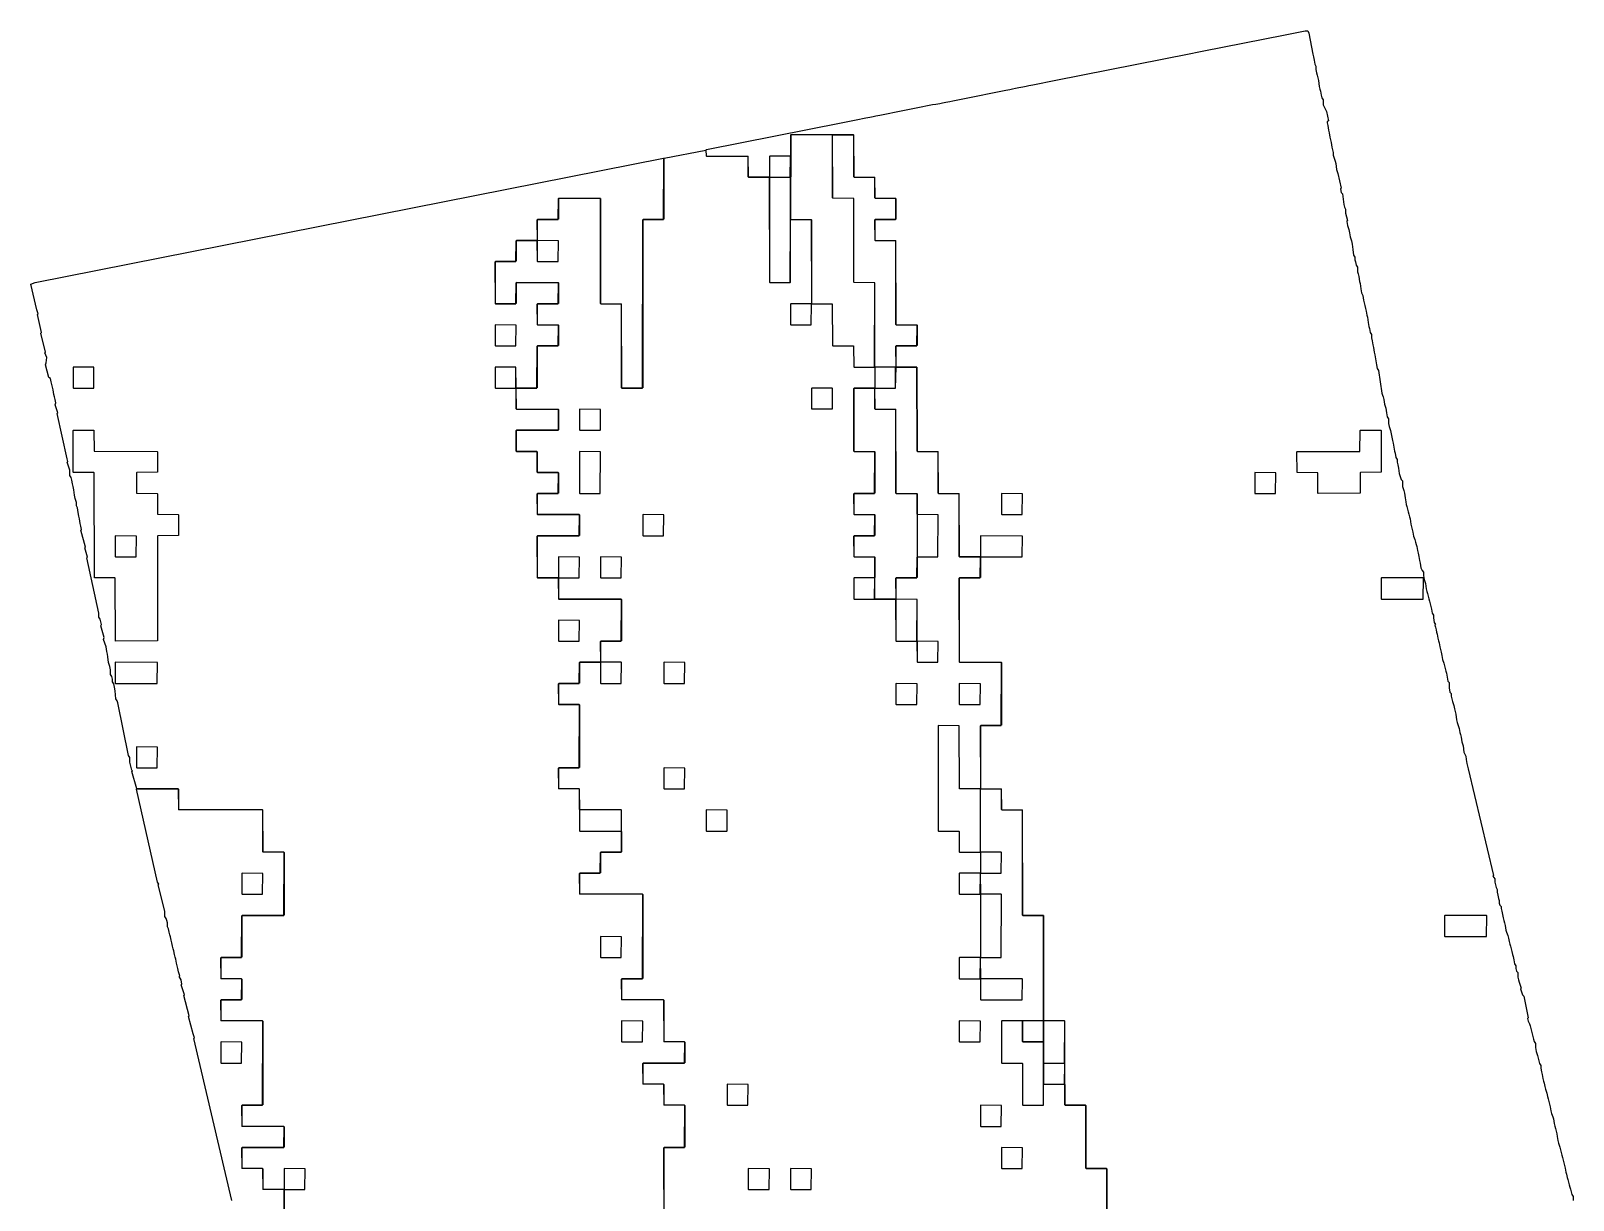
# Model space of a CAD drawing. Extents: x 354370 to 354668, y 4740257 to 4740745.
# Drawn here: x 354369.9 to 354603.8, y 4740567.2 to 4740744.6 of the extents above; entities that cross this region are included whole.
import ezdxf

# ---------------------------------------------------------------- set-up
doc = ezdxf.new("R2010")
doc.units = 0
for name, color, linetype in [('mud', 3, 'CONTINUOUS'), ('rock', 4, 'CONTINUOUS'), ('sand', 2, 'CONTINUOUS'), ('unclassed', 1, 'CONTINUOUS')]:
    doc.layers.add(name, color=color, linetype=linetype)

msp = doc.modelspace()

# ---------------------------------------------------------------- linework, layer by layer
at = {"layer": 'mud'}
for points in [[(354494.768207, 4740706.357718), (354494.718207, 4740706.407718), (354494.718207, 4740719.107718), (354491.568207, 4740719.157718), (354491.518207, 4740719.207718), (354491.518207, 4740728.707718), (354491.468207, 4740728.757718), (354485.168207, 4740728.757718), (354485.118207, 4740716.007718), (354485.168207, 4740715.957718), (354488.268207, 4740715.957718), (354488.318207, 4740703.207718), (354491.468207, 4740703.157718), (354491.518207, 4740696.807718), (354491.568207, 4740696.757718), (354494.668207, 4740696.757718), (354494.718207, 4740693.607717), (354494.768207, 4740693.557717), (354497.868207, 4740693.557717), (354497.918207, 4740706.307718)], [(354497.968207, 4740693.557717), (354497.918207, 4740693.507717), (354497.918207, 4740690.407717), (354497.968207, 4740690.357717), (354501.068207, 4740690.357717), (354501.068207, 4740693.557717)], [(354494.718207, 4740667.907717), (354494.768207, 4740667.957717), (354497.868207, 4740667.957717), (354497.918207, 4740671.107717), (354494.768207, 4740671.157717), (354494.718207, 4740674.307717), (354494.768207, 4740674.357717), (354497.868207, 4740674.357717), (354497.918207, 4740680.707717), (354494.768207, 4740680.757717), (354494.718207, 4740680.807717), (354494.718207, 4740690.307717), (354494.768207, 4740690.357717), (354497.868207, 4740690.357717), (354497.918207, 4740687.207717), (354497.968207, 4740687.157717), (354501.068207, 4740687.157717), (354501.118207, 4740674.407717), (354501.168207, 4740674.357717), (354504.268207, 4740674.357717), (354504.318207, 4740674.307717), (354504.318207, 4740661.607717), (354501.168207, 4740661.557717), (354501.118207, 4740661.507717), (354501.118207, 4740658.407717), (354497.968207, 4740658.357717), (354497.918207, 4740658.407717), (354497.918207, 4740664.707717), (354494.768207, 4740664.757717)], [(354462.768206, 4740671.157717), (354462.718206, 4740671.107717), (354462.718206, 4740668.007717), (354462.768206, 4740667.957717), (354465.868206, 4740667.957717), (354465.918206, 4740671.107717)], [(354501.168207, 4740658.357717), (354501.118207, 4740658.307717), (354501.118207, 4740652.007717), (354501.168207, 4740651.957717), (354504.268207, 4740651.957717), (354504.318207, 4740658.307717)], [(354504.368207, 4740651.957717), (354504.318207, 4740651.907717), (354504.318207, 4740648.807717), (354504.368207, 4740648.757717), (354507.468207, 4740648.757717), (354507.518207, 4740651.907717)], [(354507.568207, 4740639.157717), (354507.518207, 4740639.107717), (354507.518207, 4740623.207716), (354507.568207, 4740623.157716), (354510.668207, 4740623.157716), (354510.718207, 4740623.107716), (354510.718207, 4740620.007716), (354510.768207, 4740619.957716), (354513.868207, 4740619.957716), (354513.918207, 4740620.007716), (354513.918207, 4740629.507717), (354510.768207, 4740629.557717), (354510.718207, 4740639.107717)], [(354513.968207, 4740619.957716), (354513.918207, 4740619.907716), (354513.918207, 4740616.807716), (354513.968207, 4740616.757716), (354517.068207, 4740616.757716), (354517.118207, 4740619.907716)], [(354510.768207, 4740616.757716), (354510.718207, 4740616.707716), (354510.718207, 4740613.607716), (354510.768207, 4740613.557716), (354513.868207, 4740613.557716), (354513.918207, 4740616.707716)], [(354513.968207, 4740613.557716), (354513.918207, 4740613.507716), (354513.918207, 4740604.007716), (354513.968207, 4740603.957716), (354517.068207, 4740603.957716), (354517.118207, 4740613.507716)], [(354513.968207, 4740600.757716), (354513.918207, 4740600.707716), (354513.918207, 4740597.607716), (354513.968207, 4740597.557716), (354520.268207, 4740597.557716), (354520.318207, 4740600.707716)], [(354517.168207, 4740594.357716), (354517.118207, 4740594.307716), (354517.118207, 4740588.007716), (354517.168207, 4740587.957716), (354520.268207, 4740587.957716), (354520.318207, 4740587.907716), (354520.318207, 4740581.607716), (354520.368207, 4740581.557716), (354523.468207, 4740581.557716), (354523.518207, 4740591.107716), (354523.468207, 4740591.157716), (354520.368207, 4740591.157716), (354520.318207, 4740591.207716), (354520.318207, 4740594.307716)]]:
    msp.add_lwpolyline(points, close=True, dxfattribs=at)
at = {"layer": 'rock'}
for points in [[(354376.368205, 4740693.557717), (354376.318205, 4740693.507717), (354376.318205, 4740690.407717), (354376.368205, 4740690.357717), (354379.468205, 4740690.357717), (354379.468205, 4740693.557717)], [(354385.968205, 4740677.557717), (354385.918205, 4740677.507717), (354385.918205, 4740674.407717), (354389.068205, 4740674.357717), (354389.118205, 4740674.307717), (354389.118205, 4740671.207717), (354392.268205, 4740671.157717), (354392.318205, 4740671.107717), (354392.318205, 4740668.007717), (354389.168205, 4740667.957717), (354389.118205, 4740667.907717), (354389.118205, 4740652.007717), (354382.768205, 4740651.957717), (354382.718205, 4740661.507717), (354382.668205, 4740661.557717), (354379.568205, 4740661.557717), (354379.518205, 4740677.507717), (354379.468205, 4740677.557717), (354376.368205, 4740677.557717), (354376.318205, 4740677.607717), (354376.318205, 4740683.907717), (354376.368205, 4740683.957717), (354379.468205, 4740683.957717), (354379.518205, 4740680.807717), (354389.068205, 4740680.757717), (354389.118205, 4740680.707717), (354389.118205, 4740677.607717)], [(354561.918208, 4740680.707717), (354561.968208, 4740680.757717), (354571.468208, 4740680.757717), (354571.518208, 4740683.907717), (354571.568208, 4740683.957717), (354574.668208, 4740683.957717), (354574.718208, 4740683.907717), (354574.718208, 4740677.607717), (354571.568208, 4740677.557717), (354571.518208, 4740677.507717), (354571.518208, 4740674.407717), (354565.168208, 4740674.357717), (354565.118208, 4740674.407717), (354565.118208, 4740677.507717), (354561.968208, 4740677.557717)], [(354555.568208, 4740677.557717), (354555.518208, 4740677.507717), (354555.518208, 4740674.407717), (354555.568208, 4740674.357717), (354558.668208, 4740674.357717), (354558.718208, 4740677.507717)], [(354504.368207, 4740671.157717), (354504.318207, 4740671.107717), (354504.318207, 4740664.807717), (354504.368207, 4740664.757717), (354507.468207, 4740664.757717), (354507.518207, 4740671.107717)], [(354382.768205, 4740667.957717), (354382.718205, 4740667.907717), (354382.718205, 4740664.807717), (354382.768205, 4740664.757717), (354385.868205, 4740664.757717), (354385.918205, 4740667.907717)], [(354513.968207, 4740667.957717), (354513.918207, 4740667.907717), (354513.918207, 4740664.807717), (354513.968207, 4740664.757717), (354520.268207, 4740664.757717), (354520.318207, 4740667.907717)], [(354494.768207, 4740661.557717), (354494.718207, 4740661.507717), (354494.718207, 4740658.407717), (354494.768207, 4740658.357717), (354497.868207, 4740658.357717), (354497.918207, 4740661.507717)], [(354581.118208, 4740661.507717), (354581.068208, 4740661.557717), (354574.768208, 4740661.557717), (354574.718208, 4740661.507717), (354574.718208, 4740658.407717), (354574.768208, 4740658.357717), (354581.068208, 4740658.357717)], [(354382.768205, 4740648.757717), (354382.718205, 4740648.707717), (354382.718205, 4740645.607717), (354382.768205, 4740645.557717), (354389.068205, 4740645.557717), (354389.118205, 4740648.707717)], [(354465.968206, 4740648.757717), (354465.918206, 4740648.707717), (354465.918206, 4740645.607717), (354465.968206, 4740645.557717), (354469.068206, 4740645.557717), (354469.118206, 4740648.707717)], [(354501.168207, 4740645.557717), (354501.118207, 4740645.507717), (354501.118207, 4740642.407717), (354501.168207, 4740642.357717), (354504.268207, 4740642.357717), (354504.318207, 4740645.507717)], [(354510.768207, 4740645.557717), (354510.718207, 4740645.507717), (354510.718207, 4740642.407717), (354510.768207, 4740642.357717), (354513.868207, 4740642.357717), (354513.918207, 4740645.507717)], [(354385.968205, 4740635.957717), (354385.918205, 4740635.907717), (354385.918205, 4740632.807717), (354385.968205, 4740632.757717), (354389.068205, 4740632.757717), (354389.118205, 4740635.907717)], [(354465.968206, 4740632.757717), (354465.918206, 4740632.707717), (354465.918206, 4740629.607717), (354465.968206, 4740629.557717), (354469.068206, 4740629.557717), (354469.118206, 4740632.707717)], [(354453.168206, 4740626.357716), (354453.118206, 4740626.307716), (354453.118206, 4740623.207716), (354453.168206, 4740623.157716), (354459.468206, 4740623.157716), (354459.518206, 4740623.207716), (354459.518206, 4740626.307716)], [(354472.368206, 4740626.357716), (354472.318206, 4740626.307716), (354472.318206, 4740623.207716), (354472.368206, 4740623.157716), (354475.468206, 4740623.157716), (354475.518206, 4740623.207716), (354475.518206, 4740626.307716)], [(354401.968205, 4740616.757716), (354401.918205, 4740616.707716), (354401.918205, 4740613.607716), (354401.968205, 4740613.557716), (354405.068205, 4740613.557716), (354405.118205, 4740616.707716)], [(354590.718208, 4740610.307716), (354590.668208, 4740610.357716), (354584.368208, 4740610.357716), (354584.318208, 4740610.307716), (354584.318208, 4740607.207716), (354584.368208, 4740607.157716), (354590.668208, 4740607.157716)], [(354510.768207, 4740603.957716), (354510.718207, 4740603.907716), (354510.718207, 4740600.807716), (354510.768207, 4740600.757716), (354513.868207, 4740600.757716), (354513.918207, 4740603.907716)], [(354510.768207, 4740594.357716), (354510.718207, 4740594.307716), (354510.718207, 4740591.207716), (354510.768207, 4740591.157716), (354513.868207, 4740591.157716), (354513.918207, 4740594.307716)], [(354520.368207, 4740594.357716), (354520.318207, 4740594.307716), (354520.318207, 4740591.207716), (354520.368207, 4740591.157716), (354523.468207, 4740591.157716), (354523.518207, 4740594.307716)], [(354398.768205, 4740591.157716), (354398.718205, 4740591.107716), (354398.718205, 4740588.007716), (354398.768205, 4740587.957716), (354401.868205, 4740587.957716), (354401.918205, 4740591.107716)], [(354523.568207, 4740587.957716), (354523.518207, 4740587.907716), (354523.518207, 4740584.807716), (354523.568207, 4740584.757716), (354526.668207, 4740584.757716), (354526.718207, 4740587.907716)], [(354513.968207, 4740581.557716), (354513.918207, 4740581.507716), (354513.918207, 4740578.407716), (354513.968207, 4740578.357716), (354517.068207, 4740578.357716), (354517.118207, 4740581.507716)], [(354408.368205, 4740571.957716), (354408.318205, 4740571.907716), (354408.318205, 4740568.807716), (354408.368205, 4740568.757716), (354411.468206, 4740568.757716), (354411.518206, 4740571.907716)], [(354478.768207, 4740571.957716), (354478.718207, 4740571.907716), (354478.718207, 4740568.807716), (354478.768207, 4740568.757716), (354481.868207, 4740568.757716), (354481.918207, 4740571.907716)], [(354485.168207, 4740571.957716), (354485.118207, 4740571.907716), (354485.118207, 4740568.807716), (354485.168207, 4740568.757716), (354488.268207, 4740568.757716), (354488.318207, 4740571.907716)]]:
    msp.add_lwpolyline(points, close=True, dxfattribs=at)
msp.add_lwpolyline([(354400.418205, 4740567.107716), (354394.618205, 4740591.707716), (354394.718205, 4740591.807716), (354394.518205, 4740592.407716), (354393.818205, 4740595.007716), (354393.918205, 4740595.107716), (354393.118205, 4740598.207716), (354393.218205, 4740598.307716), (354392.718205, 4740599.807716), (354392.818205, 4740599.907716), (354392.718205, 4740600.607716), (354392.418205, 4740601.107716), (354392.518205, 4740601.207716), (354392.318205, 4740601.807716), (354392.218205, 4740602.307716), (354392.118205, 4740602.707716), (354392.018205, 4740603.107716), (354391.918205, 4740603.707716), (354391.818205, 4740604.007716), (354391.718205, 4740604.407716), (354391.618205, 4740605.007716), (354391.518205, 4740605.307716), (354391.418205, 4740605.707716), (354391.318205, 4740606.207716), (354391.218205, 4740606.607716), (354391.118205, 4740607.107716), (354391.018205, 4740607.407716), (354390.918205, 4740607.807716), (354390.818205, 4740608.307716), (354390.618205, 4740608.607716), (354390.618205, 4740609.207716), (354390.518205, 4740609.607716), (354390.418205, 4740609.907716), (354390.218205, 4740610.207716), (354390.218205, 4740611.007716), (354389.218205, 4740615.007716), (354389.318205, 4740615.107716), (354389.118205, 4740615.407716), (354385.918205, 4740629.507717), (354385.968205, 4740629.557717), (354392.268205, 4740629.557717), (354392.318205, 4740629.507717), (354392.318205, 4740626.407716), (354405.068205, 4740626.357716), (354405.118205, 4740620.007716), (354408.268205, 4740619.957716), (354408.318205, 4740619.907716), (354408.318205, 4740610.407716), (354401.968205, 4740610.357716), (354401.918205, 4740610.307716), (354401.918205, 4740604.007716), (354398.768205, 4740603.957716), (354398.718205, 4740603.907716), (354398.718205, 4740600.807716), (354401.868205, 4740600.757716), (354401.918205, 4740600.707716), (354401.918205, 4740597.607716), (354398.768205, 4740597.557716), (354398.718205, 4740597.507716), (354398.718205, 4740594.407716), (354405.068205, 4740594.357716), (354405.118205, 4740594.307716), (354405.118205, 4740581.607716), (354401.968205, 4740581.557716), (354401.918205, 4740581.507716), (354401.918205, 4740578.407716), (354408.268205, 4740578.357716), (354408.318205, 4740578.307716), (354408.318205, 4740575.207716), (354401.968205, 4740575.157716), (354401.918205, 4740575.107716), (354401.918205, 4740572.007716), (354405.068205, 4740571.957716), (354405.118205, 4740571.907716), (354405.118205, 4740568.807716), (354408.268205, 4740568.757716), (354408.318205, 4740568.707716), (354408.318205, 4740562.407716)], dxfattribs=at)
at = {"layer": 'sand'}
for points in [[(354533.118207, 4740552.807715), (354533.118207, 4740571.907716), (354533.068207, 4740571.957716), (354529.968207, 4740571.957716), (354529.918207, 4740572.007716), (354529.918207, 4740581.507716), (354529.868207, 4740581.557716), (354526.768207, 4740581.557716), (354526.718207, 4740581.607716), (354526.718207, 4740594.307716), (354526.668207, 4740594.357716), (354523.568207, 4740594.357716), (354523.518207, 4740594.407716), (354523.518207, 4740610.307716), (354523.468207, 4740610.357716), (354520.368207, 4740610.357716), (354520.318207, 4740610.407716), (354520.318207, 4740626.307716), (354517.168207, 4740626.357716), (354517.118207, 4740626.407716), (354517.118207, 4740629.507717), (354513.968207, 4740629.557717), (354513.918207, 4740639.107717), (354513.968207, 4740639.157717), (354517.068207, 4740639.157717), (354517.118207, 4740648.707717), (354510.768207, 4740648.757717), (354510.718207, 4740661.507717), (354510.768207, 4740661.557717), (354513.868207, 4740661.557717), (354513.918207, 4740664.707717), (354513.968207, 4740664.757717), (354520.268207, 4740664.757717), (354520.318207, 4740667.907717), (354513.968207, 4740667.957717), (354513.918207, 4740667.907717), (354513.918207, 4740664.807717), (354510.768207, 4740664.757717), (354510.718207, 4740664.807717), (354510.718207, 4740674.307717), (354507.568207, 4740674.357717), (354507.518207, 4740674.407717), (354507.518207, 4740680.707717), (354504.368207, 4740680.757717), (354504.318207, 4740680.807717), (354504.268207, 4740693.557717), (354501.168207, 4740693.557717), (354501.118207, 4740696.707718), (354501.168207, 4740696.757718), (354504.268207, 4740696.757718), (354504.318207, 4740699.907718), (354501.168207, 4740699.957718), (354501.118207, 4740700.007718), (354501.118207, 4740712.707718), (354497.968207, 4740712.757718), (354497.918207, 4740715.907718), (354497.968207, 4740715.957718), (354501.068207, 4740715.957718), (354501.118207, 4740716.007718), (354501.118207, 4740719.107718), (354497.968207, 4740719.157718), (354497.918207, 4740719.207718), (354497.918207, 4740722.307718), (354494.768207, 4740722.357718), (354494.718207, 4740722.407718), (354494.718207, 4740728.707718), (354494.668207, 4740728.757718), (354485.168207, 4740728.757718), (354485.118207, 4740728.707718), (354485.118207, 4740725.607718), (354481.968207, 4740725.557718), (354481.918207, 4740725.507718), (354481.918207, 4740722.407718), (354478.768207, 4740722.357718), (354478.718207, 4740722.407718), (354478.718207, 4740725.507718), (354472.368206, 4740725.557718), (354472.318206, 4740726.507718), (354472.368206, 4740726.557718), (354493.068207, 4740730.657718), (354495.568207, 4740731.157718), (354496.068207, 4740731.257718), (354496.568207, 4740731.357718), (354497.168207, 4740731.457718), (354497.668207, 4740731.557718), (354498.068207, 4740731.657718), (354498.668207, 4740731.757718), (354499.168207, 4740731.857718), (354499.668207, 4740731.957718), (354500.168207, 4740732.057718), (354500.668207, 4740732.157718), (354501.168207, 4740732.257718), (354501.668207, 4740732.357718), (354502.168207, 4740732.457718), (354502.668207, 4740732.557718), (354503.168207, 4740732.657718), (354503.668207, 4740732.757718), (354504.168207, 4740732.857718), (354504.668207, 4740732.957718), (354505.168207, 4740733.057718), (354505.668207, 4740733.157718), (354506.168207, 4740733.257718), (354506.668207, 4740733.357718), (354507.168207, 4740733.457718), (354507.768207, 4740733.557718), (354508.168207, 4740733.657718), (354508.668207, 4740733.757718), (354509.268207, 4740733.857718), (354509.768207, 4740733.957718), (354510.268207, 4740734.057718), (354510.768207, 4740734.157718), (354511.268207, 4740734.257718), (354511.768207, 4740734.357718), (354512.268207, 4740734.457718), (354512.768207, 4740734.557718), (354513.268207, 4740734.657718), (354513.768207, 4740734.757718), (354514.268207, 4740734.857718), (354514.768207, 4740734.957718), (354515.268207, 4740735.057718), (354515.768207, 4740735.157718), (354516.268207, 4740735.257718), (354516.768207, 4740735.357718), (354517.268207, 4740735.457718), (354517.768207, 4740735.557718), (354518.368207, 4740735.657718), (354518.768207, 4740735.757718), (354519.268207, 4740735.857718), (354519.768207, 4740735.957718), (354520.368207, 4740736.057718), (354520.868207, 4740736.157718), (354521.268207, 4740736.257718), (354521.868207, 4740736.357718), (354522.368207, 4740736.457718), (354522.868207, 4740736.557718), (354523.368207, 4740736.657718), (354523.868207, 4740736.757718), (354524.368207, 4740736.857718), (354524.868207, 4740736.957718), (354525.368207, 4740737.057718), (354545.568208, 4740741.057718), (354546.068208, 4740741.157718), (354546.568208, 4740741.257718), (354547.068208, 4740741.357718), (354547.568208, 4740741.457718), (354560.168208, 4740743.957718), (354560.668208, 4740744.057718), (354561.168208, 4740744.157718), (354561.668208, 4740744.257718), (354562.168208, 4740744.357718), (354562.668208, 4740744.457718), (354563.168208, 4740744.557718), (354563.568208, 4740744.557718), (354563.718208, 4740744.207718), (354564.318208, 4740741.007718), (354564.418208, 4740740.607718), (354564.518208, 4740740.107718), (354564.618208, 4740739.507718), (354564.818208, 4740739.207718), (354564.818208, 4740738.707718), (354564.918208, 4740738.207718), (354565.018208, 4740737.807718), (354565.118208, 4740737.407718), (354565.218208, 4740737.007718), (354565.318208, 4740736.107718), (354565.418208, 4740735.707718), (354565.518208, 4740735.407718), (354565.618208, 4740734.807718), (354565.718208, 4740734.407718), (354565.918208, 4740734.107718), (354565.918208, 4740733.307718), (354566.418208, 4740732.307718), (354566.718208, 4740730.907718), (354566.518208, 4740730.807718), (354566.518208, 4740730.607718), (354566.618208, 4740730.207718), (354566.718208, 4740729.507718), (354566.818208, 4740729.107718), (354566.918208, 4740728.407718), (354567.018208, 4740728.007718), (354567.118208, 4740727.607718), (354567.218208, 4740726.907718), (354567.318208, 4740726.507718), (354567.418208, 4740726.107718), (354567.418208, 4740725.707718), (354567.618208, 4740725.107718), (354567.718208, 4740724.807718), (354567.818208, 4740724.407718), (354567.918208, 4740723.507718), (354568.118208, 4740722.907718), (354568.618208, 4740720.707718), (354568.518208, 4740720.607718), (354568.618208, 4740720.007718), (354568.818208, 4740719.807718), (354569.018208, 4740718.207718), (354569.118208, 4740717.807718), (354569.318208, 4740717.507718), (354569.318208, 4740716.907718), (354569.618208, 4740715.807718), (354569.518208, 4740715.707718), (354569.518208, 4740715.607718), (354569.618208, 4740715.007718), (354569.818208, 4740714.407718), (354569.918208, 4740713.907718), (354570.018208, 4740713.307718), (354570.218208, 4740712.707718), (354570.318208, 4740712.207718), (354570.418208, 4740711.407718), (354570.518208, 4740710.507718), (354570.718208, 4740710.207718), (354570.718208, 4740709.807718), (354570.818208, 4740709.507718), (354570.918208, 4740709.007718), (354571.118208, 4740708.707718), (354571.118208, 4740708.007718), (354571.218208, 4740707.707718), (354571.318208, 4740707.307718), (354571.418208, 4740706.507718), (354571.518208, 4740706.207718), (354571.618208, 4740705.407718), (354571.718208, 4740704.807718), (354571.918208, 4740704.407718), (354572.018208, 4740703.707718), (354572.118208, 4740703.307718), (354572.218208, 4740702.907718), (354572.318208, 4740702.407718), (354572.418208, 4740702.007718), (354572.518208, 4740701.407718), (354572.618208, 4740701.107718), (354572.718208, 4740700.307718), (354572.818208, 4740699.707718), (354572.918208, 4740699.407718), (354573.018208, 4740698.807718), (354573.218208, 4740698.507718), (354573.218208, 4740698.007718), (354573.318208, 4740697.507718), (354573.418208, 4740696.907718), (354573.518208, 4740696.507718), (354573.618208, 4740695.807717), (354573.718208, 4740695.407717), (354573.818208, 4740694.807717), (354573.918208, 4740694.507717), (354574.018208, 4740693.907717), (354574.118208, 4740693.307717), (354574.318208, 4740693.007717), (354574.818208, 4740689.607717), (354574.918208, 4740689.307717), (354575.018208, 4740689.007717), (354575.118208, 4740688.607717), (354575.218208, 4740687.907717), (354575.418208, 4740687.307717), (354575.518208, 4740686.607717), (354575.618208, 4740686.007717), (354575.818208, 4740685.707717), (354575.818208, 4740685.007717), (354575.918208, 4740684.507717), (354576.118208, 4740683.907717), (354576.218208, 4740683.407717), (354576.318208, 4740682.907717), (354576.418208, 4740682.407717), (354576.518208, 4740682.007717), (354576.618208, 4740681.407717), (354576.718208, 4740680.807717), (354576.818208, 4740680.507717), (354576.918208, 4740679.807717), (354577.118208, 4740679.507717), (354577.118208, 4740679.107717), (354577.218208, 4740678.707717), (354577.318208, 4740678.207717), (354577.418208, 4740677.407717), (354577.518208, 4740677.107717), (354577.618208, 4740676.807717), (354577.718208, 4740676.507717), (354577.918208, 4740676.307717), (354577.918208, 4740675.407717), (354578.118208, 4740674.807717), (354578.218208, 4740674.407717), (354578.318208, 4740673.707717), (354578.418208, 4740673.107717), (354578.518208, 4740672.707717), (354578.618208, 4740672.407717), (354578.718208, 4740672.007717), (354578.818208, 4740671.607717), (354578.918208, 4740671.207717), (354579.018208, 4740670.807717), (354579.118208, 4740670.507717), (354579.218208, 4740669.707717), (354579.318208, 4740669.307717), (354579.418208, 4740668.907717), (354579.518208, 4740668.507717), (354579.618208, 4740667.907717), (354579.818208, 4740667.407717), (354579.918208, 4740667.007717), (354580.018208, 4740666.607717), (354580.118208, 4740666.307717), (354580.218208, 4740665.707717), (354580.318208, 4740665.307717), (354580.418208, 4740664.807717), (354580.518208, 4740664.207717), (354580.618208, 4740663.807717), (354580.718208, 4740663.107717), (354580.918208, 4740662.707717), (354581.118208, 4740662.407717), (354581.118208, 4740661.907717), (354581.218208, 4740661.307717), (354581.418208, 4740660.707717), (354581.518208, 4740659.907717), (354581.618208, 4740659.507717), (354581.718208, 4740659.207717), (354581.818208, 4740658.807717), (354581.918208, 4740658.407717), (354582.018208, 4740658.007717), (354582.118208, 4740657.607717), (354582.218208, 4740657.207717), (354582.318208, 4740656.807717), (354582.418208, 4740656.207717), (354582.618208, 4740655.907717), (354582.618208, 4740655.507717), (354582.718208, 4740654.807717), (354582.918208, 4740654.507717), (354582.818208, 4740654.407717), (354582.918208, 4740654.107717), (354583.018208, 4740653.707717), (354583.118208, 4740653.307717), (354583.218208, 4740653.007717), (354583.318208, 4740652.407717), (354583.418208, 4740652.007717), (354583.518208, 4740651.707717), (354583.618208, 4740651.107717), (354583.718208, 4740650.707717), (354583.818208, 4740650.307717), (354583.918208, 4740649.807717), (354584.018208, 4740649.207717), (354584.218208, 4740648.607717), (354584.318208, 4740648.207717), (354584.418208, 4740647.807717), (354584.518208, 4740647.407717), (354584.618208, 4740647.107717), (354584.718208, 4740646.507717), (354584.818208, 4740645.907717), (354585.018208, 4740645.707717), (354585.018208, 4740644.907717), (354585.118208, 4740644.207717), (354585.318208, 4740644.007717), (354585.318208, 4740643.607717), (354585.418208, 4740643.207717), (354585.518208, 4740642.807717), (354585.718208, 4740642.207717), (354585.818208, 4740641.707717), (354585.918208, 4740641.307717), (354586.018208, 4740640.907717), (354586.118208, 4740640.007717), (354586.218208, 4740639.607717), (354586.318208, 4740639.307717), (354586.518208, 4740638.707717), (354586.618208, 4740638.107717), (354586.718208, 4740637.807717), (354586.818208, 4740637.407717), (354586.918208, 4740636.707717), (354587.118208, 4740636.107717), (354587.218208, 4740635.107717), (354587.518208, 4740634.507717), (354587.618208, 4740634.007717), (354587.718208, 4740633.407717), (354587.818208, 4740633.007717), (354587.918208, 4740632.607717), (354591.718208, 4740616.407716), (354591.618208, 4740616.307716), (354591.918208, 4740615.907716), (354591.918208, 4740615.407716), (354592.018208, 4740615.007716), (354592.118208, 4740614.607716), (354592.318208, 4740614.307716), (354592.318208, 4740613.907716), (354592.418208, 4740613.407716), (354592.518208, 4740612.907716), (354592.618208, 4740612.607716), (354592.618208, 4740612.207716), (354592.718208, 4740611.907716), (354592.918208, 4740611.707716), (354592.918208, 4740611.407716), (354593.018208, 4740611.007716), (354593.118208, 4740610.507716), (354593.218208, 4740610.007716), (354593.318208, 4740609.607716), (354593.418208, 4740609.207716), (354593.518208, 4740608.807716), (354593.618208, 4740608.107716), (354593.718208, 4740607.807716), (354593.918208, 4740607.307716), (354594.018208, 4740606.907716), (354594.118208, 4740606.407716), (354594.218208, 4740606.007716), (354594.318208, 4740605.707716), (354594.418208, 4740605.307716), (354594.518208, 4740604.907716), (354594.618208, 4740604.407716), (354594.718208, 4740604.107716), (354594.818208, 4740603.607716), (354594.918208, 4740603.007716), (354595.118208, 4740602.707716), (354595.118208, 4740602.307716), (354595.218208, 4740601.907716), (354595.418208, 4740601.707716), (354595.418208, 4740601.007716), (354595.518208, 4740600.607716), (354595.618208, 4740600.207716), (354595.918208, 4740599.307716), (354595.818208, 4740599.207716), (354595.918208, 4740598.907716), (354596.018208, 4740598.607716), (354596.118208, 4740598.307716), (354596.318208, 4740598.107716), (354597.018208, 4740594.807716), (354596.918208, 4740594.707716), (354597.018208, 4740594.307716), (354597.218208, 4740593.907716), (354597.318208, 4740593.607716), (354597.418208, 4740593.207716), (354597.518208, 4740592.807716), (354597.618208, 4740592.407716), (354597.718208, 4740592.007716), (354597.818208, 4740591.607716), (354597.918208, 4740591.207716), (354598.118208, 4740590.907716), (354598.118208, 4740590.307716), (354598.218208, 4740589.707716), (354598.418208, 4740589.107716), (354598.518208, 4740588.707716), (354598.618208, 4740588.307716), (354598.718208, 4740587.907716), (354598.918208, 4740587.607716), (354598.918208, 4740587.207716), (354599.018208, 4740586.607716), (354599.118208, 4740586.207716), (354599.218208, 4740585.607716), (354599.318208, 4740585.207716), (354599.418208, 4740584.907716), (354599.518208, 4740584.407716), (354599.618208, 4740584.007716), (354599.718208, 4740583.707716), (354599.818208, 4740583.407716), (354599.918208, 4740582.907716), (354600.018208, 4740582.507716), (354600.118208, 4740582.107716), (354600.218208, 4740581.707716), (354600.318208, 4740581.307716), (354600.418208, 4740580.707716), (354600.518208, 4740580.307716), (354600.718208, 4740579.807716), (354600.818208, 4740579.507716), (354600.918208, 4740578.807716), (354601.018208, 4740578.407716), (354601.118208, 4740578.007716), (354601.218208, 4740577.607716), (354601.318208, 4740577.207716), (354601.418208, 4740576.807716), (354601.518208, 4740576.207716), (354601.618208, 4740575.807716), (354601.718208, 4740575.507716), (354601.818208, 4740575.207716), (354601.918208, 4740574.807716), (354602.018208, 4740574.407716), (354602.118208, 4740574.007716), (354602.218208, 4740573.607716), (354602.318208, 4740573.207716), (354602.418208, 4740572.807716), (354602.518208, 4740572.407716), (354602.618208, 4740572.007716), (354602.718208, 4740571.407716), (354602.818208, 4740571.107716), (354602.918208, 4740570.607716), (354603.018208, 4740570.307716), (354603.118208, 4740569.907716), (354603.218208, 4740569.507716), (354603.318208, 4740569.107716), (354603.418208, 4740568.807716), (354603.518208, 4740568.407716), (354603.618208, 4740568.007716), (354603.818208, 4740567.707716), (354603.818208, 4740567.107716)], [(354408.368205, 4740562.357716), (354408.318205, 4740568.707716), (354408.368205, 4740568.757716), (354411.468206, 4740568.757716), (354411.518206, 4740571.907716), (354408.368205, 4740571.957716), (354408.318205, 4740571.907716), (354408.318205, 4740568.807716), (354405.168205, 4740568.757716), (354405.118205, 4740571.907716), (354405.068205, 4740571.957716), (354401.968205, 4740571.957716), (354401.918205, 4740575.107716), (354401.968205, 4740575.157716), (354408.268205, 4740575.157716), (354408.318205, 4740578.307716), (354408.268205, 4740578.357716), (354401.968205, 4740578.357716), (354401.918205, 4740581.507716), (354401.968205, 4740581.557716), (354405.068205, 4740581.557716), (354405.118205, 4740594.307716), (354405.068205, 4740594.357716), (354398.768205, 4740594.357716), (354398.718205, 4740597.507716), (354398.768205, 4740597.557716), (354401.868205, 4740597.557716), (354401.918205, 4740600.707716), (354401.868205, 4740600.757716), (354398.768205, 4740600.757716), (354398.718205, 4740603.907716), (354398.768205, 4740603.957716), (354401.868205, 4740603.957716), (354401.918205, 4740610.307716), (354401.968205, 4740610.357716), (354408.268205, 4740610.357716), (354408.318205, 4740619.907716), (354408.268205, 4740619.957716), (354405.168205, 4740619.957716), (354405.118205, 4740620.007716), (354405.118205, 4740626.307716), (354405.068205, 4740626.357716), (354392.368205, 4740626.357716), (354392.318205, 4740629.507717), (354392.268205, 4740629.557717), (354385.968205, 4740629.557717), (354385.218205, 4740632.207717), (354385.318205, 4740632.307717), (354385.218205, 4740632.407717), (354385.118205, 4740632.807717), (354385.018205, 4740633.207717), (354384.918205, 4740633.607717), (354384.918205, 4740634.307717), (354384.718205, 4740634.607717), (354383.118205, 4740642.607717), (354383.018205, 4740642.907717), (354382.818205, 4740643.207717), (354382.718205, 4740644.407717), (354382.618205, 4740645.007717), (354382.518205, 4740645.507717), (354382.318205, 4740645.807717), (354382.318205, 4740646.207717), (354382.218205, 4740646.607717), (354382.018205, 4740646.907717), (354382.018205, 4740647.607717), (354381.918205, 4740648.107717), (354381.718205, 4740648.707717), (354381.618205, 4740649.607717), (354381.518205, 4740650.007717), (354381.418205, 4740650.407717), (354381.318205, 4740651.107717), (354380.918205, 4740652.207717), (354381.018205, 4740652.507717), (354380.518205, 4740654.307717), (354380.618205, 4740654.507717), (354380.518205, 4740654.907717), (354380.418205, 4740655.307717), (354380.218205, 4740655.607717), (354380.218205, 4740656.207717), (354378.418205, 4740664.607717), (354378.518205, 4740664.707717), (354378.118205, 4740666.107717), (354378.218205, 4740666.207717), (354377.518205, 4740668.807717), (354377.618205, 4740668.907717), (354377.518205, 4740669.407717), (354377.418205, 4740669.807717), (354377.318205, 4740670.507717), (354377.218205, 4740670.907717), (354377.118205, 4740671.507717), (354377.018205, 4740672.207717), (354376.818205, 4740672.507717), (354376.818205, 4740673.007717), (354376.618205, 4740673.607717), (354376.518205, 4740674.107717), (354376.418205, 4740674.907717), (354376.318205, 4740675.407717), (354376.218205, 4740675.807717), (354376.118205, 4740676.407717), (354376.018205, 4740676.807717), (354375.818205, 4740677.107717), (354375.818205, 4740677.907717), (354375.418205, 4740679.107717), (354375.518205, 4740679.207717), (354375.418205, 4740679.607717), (354373.918205, 4740686.507717), (354374.018205, 4740686.607717), (354373.618205, 4740687.807717), (354373.718205, 4740688.107717), (354373.618205, 4740688.607717), (354373.518205, 4740689.007717), (354373.418205, 4740689.407717), (354373.318205, 4740690.107717), (354373.218205, 4740690.507717), (354373.118205, 4740690.907717), (354373.018205, 4740691.307717), (354372.918205, 4740691.807717), (354372.668205, 4740691.957717), (354372.118205, 4740693.907717), (354372.218205, 4740694.207717), (354372.318205, 4740695.007717), (354372.018205, 4740695.707717), (354372.118205, 4740695.807717), (354371.418205, 4740698.707718), (354371.518205, 4740698.807718), (354370.918205, 4740701.507718), (354371.018205, 4740701.607718), (354370.818205, 4740702.207718), (354369.918205, 4740706.107718), (354370.568205, 4740706.357718), (354465.868206, 4740725.257718), (354465.918206, 4740725.207718), (354465.918206, 4740716.007718), (354462.768206, 4740715.957718), (354462.718206, 4740715.907718), (354462.718206, 4740690.407717), (354459.568206, 4740690.357717), (354459.518206, 4740690.407717), (354459.518206, 4740703.107718), (354456.368206, 4740703.157718), (354456.318206, 4740703.207718), (354456.318206, 4740719.107718), (354449.918206, 4740719.107718), (354449.918206, 4740716.007718), (354446.768206, 4740715.957718), (354446.718206, 4740715.907718), (354446.718206, 4740712.807718), (354443.568206, 4740712.757718), (354443.518206, 4740712.707718), (354443.518206, 4740709.607718), (354440.368206, 4740709.557718), (354440.318206, 4740709.507718), (354440.318206, 4740703.207718), (354440.368206, 4740703.157718), (354443.468206, 4740703.157718), (354443.518206, 4740706.307718), (354443.568206, 4740706.357718), (354449.868206, 4740706.357718), (354449.918206, 4740706.307718), (354449.918206, 4740703.207718), (354446.768206, 4740703.157718), (354446.718206, 4740703.107718), (354446.718206, 4740700.007718), (354446.768206, 4740699.957718), (354449.868206, 4740699.957718), (354449.918206, 4740699.907718), (354449.918206, 4740696.807718), (354446.768206, 4740696.757718), (354446.718206, 4740696.707718), (354446.718206, 4740690.407717), (354443.568206, 4740690.357717), (354443.518206, 4740690.407717), (354443.468206, 4740693.557717), (354440.368206, 4740693.557717), (354440.318206, 4740693.507717), (354440.318206, 4740690.407717), (354440.368206, 4740690.357717), (354443.468206, 4740690.357717), (354443.518206, 4740687.207717), (354443.568206, 4740687.157717), (354449.868206, 4740687.157717), (354449.918206, 4740687.107717), (354449.918206, 4740684.007717), (354443.568206, 4740683.957717), (354443.518206, 4740683.907717), (354443.518206, 4740680.807717), (354443.568206, 4740680.757717), (354446.668206, 4740680.757717), (354446.718206, 4740680.707717), (354446.718206, 4740677.607717), (354446.768206, 4740677.557717), (354449.868206, 4740677.557717), (354449.918206, 4740677.507717), (354449.918206, 4740674.407717), (354446.768206, 4740674.357717), (354446.718206, 4740674.307717), (354446.718206, 4740671.207717), (354446.768206, 4740671.157717), (354453.068206, 4740671.157717), (354453.118206, 4740671.107717), (354453.118206, 4740668.007717), (354446.768206, 4740667.957717), (354446.718206, 4740667.907717), (354446.718206, 4740661.607717), (354446.768206, 4740661.557717), (354449.868206, 4740661.557717), (354449.918206, 4740661.507717), (354449.918206, 4740658.407717), (354449.968206, 4740658.357717), (354459.468206, 4740658.357717), (354459.518206, 4740658.307717), (354459.518206, 4740652.007717), (354456.368206, 4740651.957717), (354456.318206, 4740651.907717), (354456.318206, 4740648.807717), (354453.168206, 4740648.757717), (354453.118206, 4740648.707717), (354453.118206, 4740645.607717), (354449.968206, 4740645.557717), (354449.918206, 4740645.507717), (354449.918206, 4740642.407717), (354449.968206, 4740642.357717), (354453.068206, 4740642.357717), (354453.118206, 4740642.307717), (354453.118206, 4740632.807717), (354449.968206, 4740632.757717), (354449.918206, 4740632.707717), (354449.918206, 4740629.607717), (354453.068206, 4740629.557717), (354453.118206, 4740623.207716), (354459.468206, 4740623.157716), (354459.518206, 4740623.107716), (354459.518206, 4740620.007716), (354456.368206, 4740619.957716), (354456.318206, 4740619.907716), (354456.318206, 4740616.807716), (354453.168206, 4740616.757716), (354453.118206, 4740616.707716), (354453.118206, 4740613.607716), (354462.668206, 4740613.557716), (354462.718206, 4740613.507716), (354462.718206, 4740600.807716), (354459.568206, 4740600.757716), (354459.518206, 4740600.707716), (354459.518206, 4740597.607716), (354465.868206, 4740597.557716), (354465.918206, 4740597.507716), (354465.918206, 4740591.207716), (354469.068206, 4740591.157716), (354469.118206, 4740591.107716), (354469.118206, 4740588.007716), (354462.768206, 4740587.957716), (354462.718206, 4740587.907716), (354462.718206, 4740584.807716), (354465.868206, 4740584.757716), (354465.918206, 4740584.707716), (354465.918206, 4740581.607716), (354469.068206, 4740581.557716), (354469.118206, 4740581.507716), (354469.118206, 4740575.207716), (354465.968206, 4740575.157716), (354465.918206, 4740575.107716), (354465.918206, 4740562.407716)]]:
    msp.add_lwpolyline(points, dxfattribs=at)
for points in [[(354481.968207, 4740722.357718), (354481.918207, 4740722.307718), (354481.918207, 4740706.407718), (354481.968207, 4740706.357718), (354485.068207, 4740706.357718), (354485.118207, 4740706.407718), (354485.118207, 4740722.307718)], [(354446.768206, 4740712.757718), (354446.718206, 4740712.707718), (354446.718206, 4740709.607718), (354446.768206, 4740709.557718), (354449.868206, 4740709.557718), (354449.918206, 4740712.707718)], [(354485.168207, 4740703.157718), (354485.118207, 4740703.107718), (354485.118207, 4740700.007718), (354485.168207, 4740699.957718), (354488.268207, 4740699.957718), (354488.318207, 4740703.107718)], [(354440.368206, 4740699.957718), (354440.318206, 4740699.907718), (354440.318206, 4740696.807718), (354440.368206, 4740696.757718), (354443.468206, 4740696.757718), (354443.518206, 4740699.907718)], [(354376.368205, 4740693.557717), (354376.318205, 4740693.507717), (354376.318205, 4740690.407717), (354376.368205, 4740690.357717), (354379.468205, 4740690.357717), (354379.468205, 4740693.557717)], [(354491.518207, 4740687.207717), (354491.518207, 4740690.307717), (354491.468207, 4740690.357717), (354488.368207, 4740690.357717), (354488.318207, 4740690.307717), (354488.318207, 4740687.207717)], [(354453.168206, 4740687.157717), (354453.118206, 4740687.107717), (354453.118206, 4740684.007717), (354453.168206, 4740683.957717), (354456.268206, 4740683.957717), (354456.318206, 4740684.007717), (354456.318206, 4740687.107717)], [(354385.968205, 4740677.557717), (354385.918205, 4740677.507717), (354385.918205, 4740674.407717), (354389.068205, 4740674.357717), (354389.118205, 4740674.307717), (354389.118205, 4740671.207717), (354392.268205, 4740671.157717), (354392.318205, 4740671.107717), (354392.318205, 4740668.007717), (354389.168205, 4740667.957717), (354389.118205, 4740667.907717), (354389.118205, 4740652.007717), (354382.768205, 4740651.957717), (354382.718205, 4740661.507717), (354382.668205, 4740661.557717), (354379.568205, 4740661.557717), (354379.518205, 4740677.507717), (354379.468205, 4740677.557717), (354376.368205, 4740677.557717), (354376.318205, 4740677.607717), (354376.318205, 4740683.907717), (354376.368205, 4740683.957717), (354379.468205, 4740683.957717), (354379.518205, 4740680.807717), (354389.068205, 4740680.757717), (354389.118205, 4740680.707717), (354389.118205, 4740677.607717)], [(354561.918208, 4740680.707717), (354561.968208, 4740680.757717), (354571.468208, 4740680.757717), (354571.518208, 4740683.907717), (354571.568208, 4740683.957717), (354574.668208, 4740683.957717), (354574.718208, 4740683.907717), (354574.718208, 4740677.607717), (354571.568208, 4740677.557717), (354571.518208, 4740677.507717), (354571.518208, 4740674.407717), (354565.168208, 4740674.357717), (354565.118208, 4740674.407717), (354565.118208, 4740677.507717), (354561.968208, 4740677.557717)], [(354453.168206, 4740680.757717), (354453.118206, 4740680.707717), (354453.118206, 4740674.407717), (354453.168206, 4740674.357717), (354456.268206, 4740674.357717), (354456.318206, 4740680.707717)], [(354555.568208, 4740677.557717), (354555.518208, 4740677.507717), (354555.518208, 4740674.407717), (354555.568208, 4740674.357717), (354558.668208, 4740674.357717), (354558.718208, 4740677.507717)], [(354517.168207, 4740674.357717), (354517.118207, 4740674.307717), (354517.118207, 4740671.207717), (354517.168207, 4740671.157717), (354520.268207, 4740671.157717), (354520.318207, 4740674.307717)], [(354382.768205, 4740667.957717), (354382.718205, 4740667.907717), (354382.718205, 4740664.807717), (354382.768205, 4740664.757717), (354385.868205, 4740664.757717), (354385.918205, 4740667.907717)], [(354449.968206, 4740664.757717), (354449.918206, 4740664.707717), (354449.918206, 4740661.607717), (354449.968206, 4740661.557717), (354453.068206, 4740661.557717), (354453.118206, 4740664.707717)], [(354456.368206, 4740664.757717), (354456.318206, 4740664.707717), (354456.318206, 4740661.607717), (354456.368206, 4740661.557717), (354459.468206, 4740661.557717), (354459.518206, 4740664.707717)], [(354581.118208, 4740661.507717), (354581.068208, 4740661.557717), (354574.768208, 4740661.557717), (354574.718208, 4740661.507717), (354574.718208, 4740658.407717), (354574.768208, 4740658.357717), (354581.068208, 4740658.357717)], [(354449.968206, 4740655.157717), (354449.918206, 4740655.107717), (354449.918206, 4740652.007717), (354449.968206, 4740651.957717), (354453.068206, 4740651.957717), (354453.118206, 4740655.107717)], [(354382.768205, 4740648.757717), (354382.718205, 4740648.707717), (354382.718205, 4740645.607717), (354382.768205, 4740645.557717), (354389.068205, 4740645.557717), (354389.118205, 4740648.707717)], [(354456.368206, 4740648.757717), (354456.318206, 4740648.707717), (354456.318206, 4740645.607717), (354456.368206, 4740645.557717), (354459.468206, 4740645.557717), (354459.518206, 4740648.707717)], [(354385.968205, 4740635.957717), (354385.918205, 4740635.907717), (354385.918205, 4740632.807717), (354385.968205, 4740632.757717), (354389.068205, 4740632.757717), (354389.118205, 4740635.907717)], [(354401.968205, 4740616.757716), (354401.918205, 4740616.707716), (354401.918205, 4740613.607716), (354401.968205, 4740613.557716), (354405.068205, 4740613.557716), (354405.118205, 4740616.707716)], [(354590.718208, 4740610.307716), (354590.668208, 4740610.357716), (354584.368208, 4740610.357716), (354584.318208, 4740610.307716), (354584.318208, 4740607.207716), (354584.368208, 4740607.157716), (354590.668208, 4740607.157716)], [(354456.368206, 4740607.157716), (354456.318206, 4740607.107716), (354456.318206, 4740604.007716), (354456.368206, 4740603.957716), (354459.468206, 4740603.957716), (354459.518206, 4740607.107716)], [(354459.568206, 4740594.357716), (354459.518206, 4740594.307716), (354459.518206, 4740591.207716), (354459.568206, 4740591.157716), (354462.668206, 4740591.157716), (354462.718206, 4740594.307716)], [(354398.768205, 4740591.157716), (354398.718205, 4740591.107716), (354398.718205, 4740588.007716), (354398.768205, 4740587.957716), (354401.868205, 4740587.957716), (354401.918205, 4740591.107716)], [(354475.568206, 4740584.757716), (354475.518206, 4740584.707716), (354475.518206, 4740581.607716), (354475.568206, 4740581.557716), (354478.668207, 4740581.557716), (354478.718207, 4740584.707716)], [(354517.168207, 4740575.157716), (354517.118207, 4740575.107716), (354517.118207, 4740572.007716), (354517.168207, 4740571.957716), (354520.268207, 4740571.957716), (354520.318207, 4740575.107716)]]:
    msp.add_lwpolyline(points, close=True, dxfattribs=at)
at = {"layer": 'unclassed'}
for points in [[(354497.968207, 4740715.957718), (354497.918207, 4740715.907718), (354497.918207, 4740712.807718), (354497.968207, 4740712.757718), (354501.068207, 4740712.757718), (354501.118207, 4740700.007718), (354501.168207, 4740699.957718), (354504.268207, 4740699.957718), (354504.318207, 4740699.907718), (354504.318207, 4740696.807718), (354501.168207, 4740696.757718), (354501.118207, 4740696.707718), (354501.118207, 4740693.607717), (354497.968207, 4740693.557717), (354497.918207, 4740693.607717), (354497.918207, 4740706.307718), (354494.768207, 4740706.357718), (354494.718207, 4740706.407718), (354494.718207, 4740719.107718), (354491.568207, 4740719.157718), (354491.518207, 4740728.707718), (354491.568207, 4740728.757718), (354494.668207, 4740728.757718), (354494.718207, 4740722.407718), (354494.768207, 4740722.357718), (354497.868207, 4740722.357718), (354497.918207, 4740719.207718), (354497.968207, 4740719.157718), (354501.118207, 4740719.107718), (354501.118207, 4740716.007718)], [(354481.968207, 4740725.557718), (354481.918207, 4740725.507718), (354481.918207, 4740722.407718), (354481.968207, 4740722.357718), (354485.068207, 4740722.357718), (354485.118207, 4740725.507718)], [(354440.368206, 4740699.957718), (354440.318206, 4740699.907718), (354440.318206, 4740696.807718), (354440.368206, 4740696.757718), (354443.468206, 4740696.757718), (354443.518206, 4740699.907718)], [(354440.368206, 4740693.557717), (354440.318206, 4740693.507717), (354440.318206, 4740690.407717), (354440.368206, 4740690.357717), (354443.468206, 4740690.357717), (354443.468206, 4740693.557717)], [(354491.518207, 4740687.207717), (354491.518207, 4740690.307717), (354491.468207, 4740690.357717), (354488.368207, 4740690.357717), (354488.318207, 4740690.307717), (354488.318207, 4740687.207717)], [(354453.168206, 4740687.157717), (354453.118206, 4740687.107717), (354453.118206, 4740684.007717), (354453.168206, 4740683.957717), (354456.268206, 4740683.957717), (354456.318206, 4740684.007717), (354456.318206, 4740687.107717)], [(354453.168206, 4740680.757717), (354453.118206, 4740680.707717), (354453.118206, 4740674.407717), (354453.168206, 4740674.357717), (354456.268206, 4740674.357717), (354456.318206, 4740680.707717)], [(354517.168207, 4740674.357717), (354517.118207, 4740674.307717), (354517.118207, 4740671.207717), (354517.168207, 4740671.157717), (354520.268207, 4740671.157717), (354520.318207, 4740674.307717)], [(354462.768206, 4740671.157717), (354462.718206, 4740671.107717), (354462.718206, 4740668.007717), (354462.768206, 4740667.957717), (354465.868206, 4740667.957717), (354465.918206, 4740671.107717)], [(354456.368206, 4740664.757717), (354456.318206, 4740664.707717), (354456.318206, 4740661.607717), (354456.368206, 4740661.557717), (354459.468206, 4740661.557717), (354459.518206, 4740664.707717)], [(354449.968206, 4740655.157717), (354449.918206, 4740655.107717), (354449.918206, 4740652.007717), (354449.968206, 4740651.957717), (354453.068206, 4740651.957717), (354453.118206, 4740655.107717)], [(354465.968206, 4740648.757717), (354465.918206, 4740648.707717), (354465.918206, 4740645.607717), (354465.968206, 4740645.557717), (354469.068206, 4740645.557717), (354469.118206, 4740648.707717)], [(354501.168207, 4740645.557717), (354501.118207, 4740645.507717), (354501.118207, 4740642.407717), (354501.168207, 4740642.357717), (354504.268207, 4740642.357717), (354504.318207, 4740645.507717)], [(354510.768207, 4740645.557717), (354510.718207, 4740645.507717), (354510.718207, 4740642.407717), (354510.768207, 4740642.357717), (354513.868207, 4740642.357717), (354513.918207, 4740645.507717)], [(354465.968206, 4740632.757717), (354465.918206, 4740632.707717), (354465.918206, 4740629.607717), (354465.968206, 4740629.557717), (354469.068206, 4740629.557717), (354469.118206, 4740632.707717)], [(354472.368206, 4740626.357716), (354472.318206, 4740626.307716), (354472.318206, 4740623.207716), (354472.368206, 4740623.157716), (354475.468206, 4740623.157716), (354475.518206, 4740623.207716), (354475.518206, 4740626.307716)], [(354456.368206, 4740607.157716), (354456.318206, 4740607.107716), (354456.318206, 4740604.007716), (354456.368206, 4740603.957716), (354459.468206, 4740603.957716), (354459.518206, 4740607.107716)], [(354459.568206, 4740594.357716), (354459.518206, 4740594.307716), (354459.518206, 4740591.207716), (354459.568206, 4740591.157716), (354462.668206, 4740591.157716), (354462.718206, 4740594.307716)], [(354510.768207, 4740594.357716), (354510.718207, 4740594.307716), (354510.718207, 4740591.207716), (354510.768207, 4740591.157716), (354513.868207, 4740591.157716), (354513.918207, 4740594.307716)], [(354523.568207, 4740594.357716), (354523.518207, 4740594.307716), (354523.518207, 4740588.007716), (354523.568207, 4740587.957716), (354526.668207, 4740587.957716), (354526.718207, 4740594.307716)], [(354475.568206, 4740584.757716), (354475.518206, 4740584.707716), (354475.518206, 4740581.607716), (354475.568206, 4740581.557716), (354478.668207, 4740581.557716), (354478.718207, 4740584.707716)], [(354513.968207, 4740581.557716), (354513.918207, 4740581.507716), (354513.918207, 4740578.407716), (354513.968207, 4740578.357716), (354517.068207, 4740578.357716), (354517.118207, 4740581.507716)], [(354517.168207, 4740575.157716), (354517.118207, 4740575.107716), (354517.118207, 4740572.007716), (354517.168207, 4740571.957716), (354520.268207, 4740571.957716), (354520.318207, 4740575.107716)], [(354478.768207, 4740571.957716), (354478.718207, 4740571.907716), (354478.718207, 4740568.807716), (354478.768207, 4740568.757716), (354481.868207, 4740568.757716), (354481.918207, 4740571.907716)], [(354485.168207, 4740571.957716), (354485.118207, 4740571.907716), (354485.118207, 4740568.807716), (354485.168207, 4740568.757716), (354488.268207, 4740568.757716), (354488.318207, 4740571.907716)]]:
    msp.add_lwpolyline(points, close=True, dxfattribs=at)
msp.add_lwpolyline([(354465.968206, 4740562.357716), (354465.918206, 4740575.107716), (354465.968206, 4740575.157716), (354469.068206, 4740575.157716), (354469.118206, 4740581.507716), (354469.068206, 4740581.557716), (354465.968206, 4740581.557716), (354465.918206, 4740584.707716), (354465.868206, 4740584.757716), (354462.768206, 4740584.757716), (354462.718206, 4740587.907716), (354462.768206, 4740587.957716), (354469.068206, 4740587.957716), (354469.118206, 4740591.107716), (354469.068206, 4740591.157716), (354465.968206, 4740591.157716), (354465.918206, 4740597.507716), (354465.868206, 4740597.557716), (354459.568206, 4740597.557716), (354459.518206, 4740600.707716), (354459.568206, 4740600.757716), (354462.668206, 4740600.757716), (354462.718206, 4740613.507716), (354462.668206, 4740613.557716), (354453.168206, 4740613.557716), (354453.118206, 4740616.707716), (354453.168206, 4740616.757716), (354456.268206, 4740616.757716), (354456.318206, 4740619.907716), (354456.368206, 4740619.957716), (354459.468206, 4740619.957716), (354459.518206, 4740620.007716), (354459.518206, 4740626.307716), (354459.468206, 4740626.357716), (354453.168206, 4740626.357716), (354453.118206, 4740629.507717), (354453.068206, 4740629.557717), (354449.968206, 4740629.557717), (354449.918206, 4740632.707717), (354449.968206, 4740632.757717), (354453.068206, 4740632.757717), (354453.118206, 4740642.307717), (354453.068206, 4740642.357717), (354449.968206, 4740642.357717), (354449.918206, 4740645.507717), (354449.968206, 4740645.557717), (354453.068206, 4740645.557717), (354453.118206, 4740648.707717), (354453.168206, 4740648.757717), (354456.268206, 4740648.757717), (354456.318206, 4740648.707717), (354456.318206, 4740645.607717), (354456.368206, 4740645.557717), (354459.468206, 4740645.557717), (354459.518206, 4740648.707717), (354459.468206, 4740648.757717), (354456.368206, 4740648.757717), (354456.318206, 4740651.907717), (354456.368206, 4740651.957717), (354459.468206, 4740651.957717), (354459.518206, 4740658.307717), (354459.468206, 4740658.357717), (354449.968206, 4740658.357717), (354449.918206, 4740661.507717), (354449.968206, 4740661.557717), (354453.068206, 4740661.557717), (354453.118206, 4740664.707717), (354449.968206, 4740664.757717), (354449.918206, 4740664.707717), (354449.918206, 4740661.607717), (354446.768206, 4740661.557717), (354446.718206, 4740667.907717), (354446.768206, 4740667.957717), (354453.068206, 4740667.957717), (354453.118206, 4740671.107717), (354453.068206, 4740671.157717), (354446.768206, 4740671.157717), (354446.718206, 4740674.307717), (354446.768206, 4740674.357717), (354449.868206, 4740674.357717), (354449.918206, 4740677.507717), (354449.868206, 4740677.557717), (354446.768206, 4740677.557717), (354446.718206, 4740677.607717), (354446.718206, 4740680.707717), (354446.668206, 4740680.757717), (354443.568206, 4740680.757717), (354443.518206, 4740680.807717), (354443.518206, 4740683.907717), (354443.568206, 4740683.957717), (354449.868206, 4740683.957717), (354449.918206, 4740684.007717), (354449.918206, 4740687.107717), (354443.568206, 4740687.157717), (354443.518206, 4740687.207717), (354443.518206, 4740690.307717), (354443.568206, 4740690.357717), (354446.668206, 4740690.357717), (354446.718206, 4740696.707718), (354446.768206, 4740696.757718), (354449.868206, 4740696.757718), (354449.918206, 4740699.907718), (354446.768206, 4740699.957718), (354446.718206, 4740703.107718), (354446.768206, 4740703.157718), (354449.868206, 4740703.157718), (354449.918206, 4740706.307718), (354443.568206, 4740706.357718), (354443.518206, 4740706.307718), (354443.518206, 4740703.207718), (354440.368206, 4740703.157718), (354440.318206, 4740709.507718), (354440.368206, 4740709.557718), (354443.468206, 4740709.557718), (354443.518206, 4740712.707718), (354443.568206, 4740712.757718), (354446.668206, 4740712.757718), (354446.718206, 4740709.607718), (354446.768206, 4740709.557718), (354449.868206, 4740709.557718), (354449.918206, 4740712.707718), (354446.768206, 4740712.757718), (354446.718206, 4740715.907718), (354446.768206, 4740715.957718), (354449.868206, 4740715.957718), (354449.918206, 4740719.107718), (354449.968206, 4740719.157718), (354456.318206, 4740719.107718), (354456.318206, 4740703.207718), (354456.368206, 4740703.157718), (354459.468206, 4740703.157718), (354459.518206, 4740690.407717), (354459.568206, 4740690.357717), (354462.668206, 4740690.357717), (354462.718206, 4740715.907718), (354462.768206, 4740715.957718), (354465.868206, 4740715.957718), (354465.918206, 4740725.207718), (354465.968206, 4740725.257718), (354472.268206, 4740726.457718), (354472.318206, 4740725.607718), (354472.368206, 4740725.557718), (354478.668207, 4740725.557718), (354478.718207, 4740722.407718), (354478.768207, 4740722.357718), (354481.868207, 4740722.357718), (354481.918207, 4740706.407718), (354481.968207, 4740706.357718), (354485.068207, 4740706.357718), (354485.118207, 4740715.907718), (354485.168207, 4740715.957718), (354488.268207, 4740715.957718), (354488.318207, 4740715.907718), (354488.318207, 4740703.207718), (354485.168207, 4740703.157718), (354485.118207, 4740703.107718), (354485.118207, 4740700.007718), (354485.168207, 4740699.957718), (354488.268207, 4740699.957718), (354488.318207, 4740703.107718), (354488.368207, 4740703.157718), (354491.468207, 4740703.157718), (354491.518207, 4740696.807718), (354491.568207, 4740696.757718), (354494.668207, 4740696.757718), (354494.718207, 4740693.607717), (354494.768207, 4740693.557717), (354497.868207, 4740693.557717), (354497.918207, 4740693.507717), (354497.918207, 4740690.407717), (354494.768207, 4740690.357717), (354494.718207, 4740690.307717), (354494.718207, 4740680.807717), (354494.768207, 4740680.757717), (354497.868207, 4740680.757717), (354497.918207, 4740680.707717), (354497.918207, 4740674.407717), (354494.768207, 4740674.357717), (354494.718207, 4740674.307717), (354494.718207, 4740671.207717), (354494.768207, 4740671.157717), (354497.868207, 4740671.157717), (354497.918207, 4740671.107717), (354497.918207, 4740668.007717), (354494.768207, 4740667.957717), (354494.718207, 4740667.907717), (354494.718207, 4740664.807717), (354494.768207, 4740664.757717), (354497.868207, 4740664.757717), (354497.918207, 4740664.707717), (354497.918207, 4740661.607717), (354494.768207, 4740661.557717), (354494.718207, 4740661.507717), (354494.718207, 4740658.407717), (354494.768207, 4740658.357717), (354501.068207, 4740658.357717), (354501.118207, 4740652.007717), (354501.168207, 4740651.957717), (354504.268207, 4740651.957717), (354504.318207, 4740648.807717), (354504.368207, 4740648.757717), (354507.468207, 4740648.757717), (354507.518207, 4740651.907717), (354504.368207, 4740651.957717), (354504.318207, 4740652.007717), (354504.318207, 4740658.307717), (354501.168207, 4740658.357717), (354501.118207, 4740661.507717), (354501.168207, 4740661.557717), (354504.268207, 4740661.557717), (354504.318207, 4740664.707717), (354504.368207, 4740664.757717), (354507.468207, 4740664.757717), (354507.518207, 4740671.107717), (354504.368207, 4740671.157717), (354504.318207, 4740671.207717), (354504.318207, 4740674.307717), (354501.168207, 4740674.357717), (354501.118207, 4740674.407717), (354501.118207, 4740687.107717), (354497.968207, 4740687.157717), (354497.918207, 4740687.207717), (354497.918207, 4740690.307717), (354497.968207, 4740690.357717), (354501.068207, 4740690.357717), (354501.168207, 4740693.557717), (354504.268207, 4740693.557717), (354504.318207, 4740680.807717), (354504.368207, 4740680.757717), (354507.468207, 4740680.757717), (354507.518207, 4740674.407717), (354507.568207, 4740674.357717), (354510.668207, 4740674.357717), (354510.718207, 4740664.807717), (354510.768207, 4740664.757717), (354513.868207, 4740664.757717), (354513.918207, 4740664.707717), (354513.918207, 4740661.607717), (354510.768207, 4740661.557717), (354510.718207, 4740661.507717), (354510.718207, 4740648.807717), (354510.768207, 4740648.757717), (354517.068207, 4740648.757717), (354517.118207, 4740648.707717), (354517.118207, 4740639.207717), (354513.968207, 4740639.157717), (354513.918207, 4740639.107717), (354513.918207, 4740629.607717), (354510.768207, 4740629.557717), (354510.718207, 4740639.107717), (354507.568207, 4740639.157717), (354507.518207, 4740639.107717), (354507.518207, 4740623.207716), (354507.568207, 4740623.157716), (354510.668207, 4740623.157716), (354510.718207, 4740623.107716), (354510.718207, 4740620.007716), (354510.768207, 4740619.957716), (354513.868207, 4740619.957716), (354513.918207, 4740619.907716), (354513.918207, 4740616.807716), (354510.768207, 4740616.757716), (354510.718207, 4740616.707716), (354510.718207, 4740613.607716), (354510.768207, 4740613.557716), (354513.868207, 4740613.557716), (354513.918207, 4740613.507716), (354513.918207, 4740604.007716), (354510.768207, 4740603.957716), (354510.718207, 4740603.907716), (354510.718207, 4740600.807716), (354510.768207, 4740600.757716), (354513.868207, 4740600.757716), (354513.918207, 4740600.707716), (354513.918207, 4740597.607716), (354513.968207, 4740597.557716), (354520.268207, 4740597.557716), (354520.318207, 4740600.707716), (354520.268207, 4740600.757716), (354513.968207, 4740600.757716), (354513.918207, 4740603.907716), (354513.968207, 4740603.957716), (354517.068207, 4740603.957716), (354517.118207, 4740613.507716), (354517.068207, 4740613.557716), (354513.968207, 4740613.557716), (354513.918207, 4740616.707716), (354513.968207, 4740616.757716), (354517.068207, 4740616.757716), (354517.118207, 4740619.907716), (354517.068207, 4740619.957716), (354513.968207, 4740619.957716), (354513.918207, 4740620.007716), (354513.918207, 4740629.507717), (354513.968207, 4740629.557717), (354517.068207, 4740629.557717), (354517.118207, 4740626.407716), (354517.168207, 4740626.357716), (354520.268207, 4740626.357716), (354520.318207, 4740610.407716), (354520.368207, 4740610.357716), (354523.468207, 4740610.357716), (354523.518207, 4740610.307716), (354523.518207, 4740594.407716), (354517.168207, 4740594.357716), (354517.118207, 4740594.307716), (354517.118207, 4740588.007716), (354517.168207, 4740587.957716), (354520.268207, 4740587.957716), (354520.318207, 4740587.907716), (354520.318207, 4740581.607716), (354520.368207, 4740581.557716), (354523.468207, 4740581.557716), (354523.518207, 4740584.707716), (354523.568207, 4740584.757716), (354526.668207, 4740584.757716), (354526.718207, 4740584.707716), (354526.718207, 4740581.607716), (354526.768207, 4740581.557716), (354529.868207, 4740581.557716), (354529.918207, 4740581.507716), (354529.918207, 4740572.007716), (354529.968207, 4740571.957716), (354533.068207, 4740571.957716), (354533.118207, 4740571.907716), (354533.118207, 4740552.807715)], dxfattribs=at)

doc.saveas('drawing.dxf')
